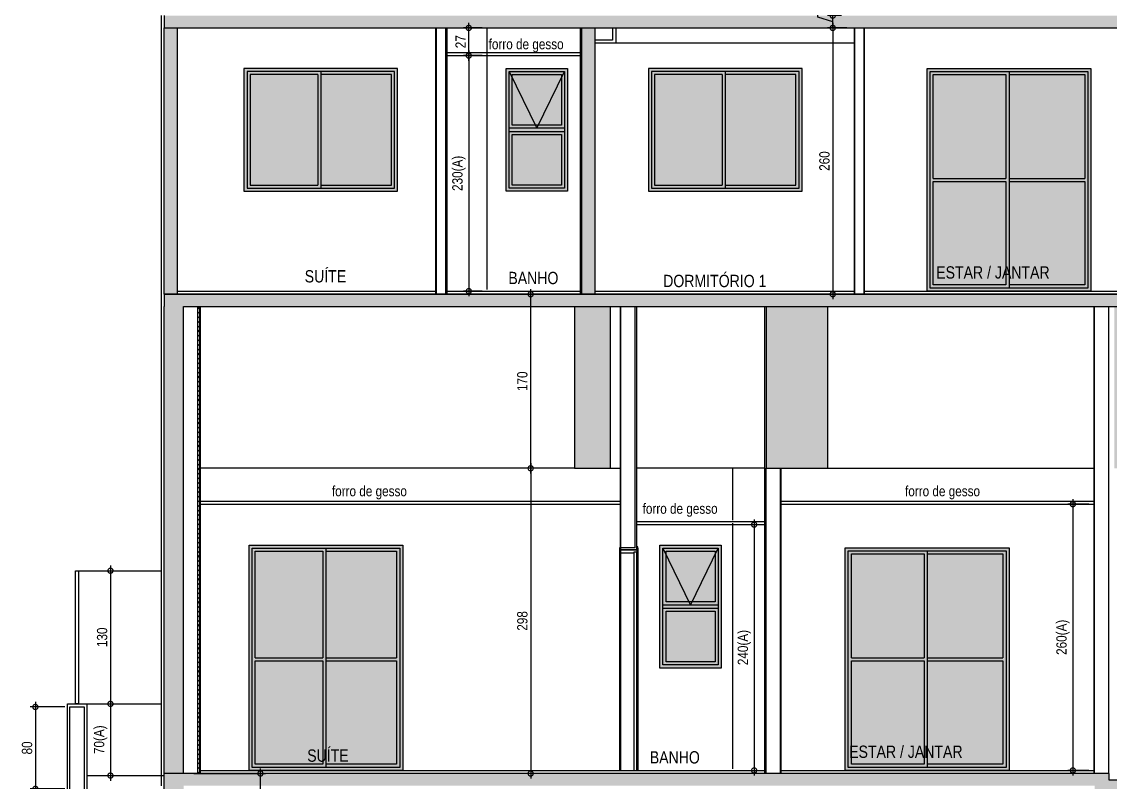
# Model space of a CAD drawing. Header units: metres. Extents: x -9138 to -7768, y 20 to 184.
# Drawn here: x -9054.95 to -9044.33, y 34.26 to 41.68 of the extents above; entities that cross this region are included whole.
import ezdxf
from ezdxf.enums import TextEntityAlignment as Align

# ---------------------------------------------------------------- set-up
doc = ezdxf.new("R2010")
doc.units = ezdxf.units.M
doc.linetypes.add('CTE ELEV$0$DASHEDX2', pattern=[1.5, 1, -0.5])
for name, color, linetype in [('ARQ-DIM EMBASAM', 2, 'Continuous'), ('CTE ELEV$0$ARQ-ALV ACAB', 4, 'Continuous'), ('CTE ELEV$0$ARQ-ALV OSSO', 5, 'Continuous'), ('CTE ELEV$0$ARQ-AUX1', 1, 'Continuous'), ('CTE ELEV$0$ARQ-CAX', 1, 'Continuous'), ('CTE ELEV$0$ARQ-DIM', 2, 'Continuous'), ('CTE ELEV$0$ARQ-ENCH', 1, 'Continuous'), ('CTE ELEV$0$ARQ-EST', 2, 'Continuous'), ('CTE ELEV$0$ARQ-PRJ', 7, 'CTE ELEV$0$DASHEDX2'), ('CTE ELEV$0$ARQ-TXT', 2, 'Continuous'), ('CTE ELEV$0$ES-CORTE', 2, 'Continuous')]:
    doc.layers.add(name, color=color, linetype=linetype)
doc.layers.add('CTE ELEV$0$COR-CAIX', color=7, linetype='Continuous', true_color=0x45494e)
doc.styles.add('CTE ELEV$0$Adesa', font='ARIALN.TTF')
doc.dimstyles.new('CTE ELEV$0$ADESA 1-0050', dxfattribs={"dimtxt": 0.1, "dimasz": 0.1, "dimexe": 0.05, "dimexo": 0.05, "dimgap": 0.03, "dimtad": 1, "dimdec": 1, "dimlfac": 100, "dimzin": 12, "dimtxsty": 'CTE ELEV$0$Adesa', "dimblk": 'CTE ELEV$0$_DotSmall', "dimcen": 1, "dimdle": 0.05, "dimclrd": 1, "dimclre": 1, "dimclrt": 256, "dimazin": 3, "dimtm": 1e-09, "dimtfac": 1, "dimtdec": 1, "dimtmove": 1, "dimatfit": 0, "dimldrblk": 'CTE ELEV$0$_DotSmall', "dimfxl": 0.8, "dimtvp": 2, "dimtolj": 1, "dimtzin": 0, "dimarcsym": 0})
pattern_1 = [(45, (-0.0495, 0), (-0.02245064, 0.02245064), [])]

# ---------------------------------------------------------------- blocks, each defined once
blk = doc.blocks.new('CTE ELEV$0$CT AA 4 ANDAR')
at = {"layer": 'CTE ELEV$0$ARQ-DIM'}
h = blk.add_hatch(color=8, dxfattribs=at)
h.dxf.hatch_style = 1
h.paths.add_polyline_path([(-22.52, 4.32), (-31.745, 4.32), (-31.745, 4.17), (-31.745, 0.54), (-31.555, 0.54), (-31.555, 4.2), (-26.101, 4.2), (-22.66, 4.2), (-22.66, 4.14), (-20.676, 4.14), (-20.676, 3.74), (-20.486, 3.74), (-20.486, 4.2), (-15.301, 4.2), (-0.225, 4.2), (-0.225, 4.32), (-20.676, 4.32), (-20.676, 4.26), (-22.52, 4.26)])
at = {"layer": 'CTE ELEV$0$ARQ-ALV ACAB'}
for points in [[(-32.45, 4.05), (-32.45, 3.565), (-32.69, 3.565), (-32.69, 5), (-32.5, 5), (-32.5, 4.17)], [(-32.5, 4.3), (-31.745, 4.3)]]:
    blk.add_lwpolyline(points, dxfattribs=at)
at = {"layer": 'CTE ELEV$0$ARQ-AUX1', "elevation": 0}
blk.add_lwpolyline([(-32.61, 6.3), (-32.58, 6.3), (-32.58, 5), (-32.61, 5)], close=True, dxfattribs=at)
for points in [[(-32.58, 6.3), (-31.77, 6.3)], [(-32.5, 5), (-31.77, 5)]]:
    blk.add_lwpolyline(points, dxfattribs=at)
at = {"layer": 'CTE ELEV$0$ES-CORTE'}
for p in [(-31.745, 4.17), (-22.52, 4.32, 0)]:
    blk.add_line(p, (-31.745, 4.32), dxfattribs=at)
blk.add_lwpolyline([(-32.475, 4.05), (-32.475, 3.59), (-32.665, 3.59), (-32.665, 4.97), (-32.525, 4.97), (-32.525, 4.17)], dxfattribs=at)
blk = doc.blocks.new('CTE ELEV$0$V J 80x60')
at = {"layer": 'CTE ELEV$0$COR-CAIX'}
h = blk.add_hatch(color=256, dxfattribs=at)
h.dxf.hatch_style = 1
h.paths.add_polyline_path([(0, 1.2), (0.6, 1.2), (0.6, 0), (0, 0)])
h = blk.add_hatch(color=254, dxfattribs=at)
h.dxf.hatch_style = 1
h.paths.add_polyline_path([(0.54, 0.555), (0.06, 0.555), (0.06, 0.06), (0.54, 0.06)])
h.paths.add_polyline_path([(0.06, 1.108), (0.06, 0.645), (0.285, 0.645)], flags=17)
h.paths.add_polyline_path([(0.54, 1.108), (0.54, 1.14), (0.06, 1.14), (0.06, 1.108), (0.285, 0.645), (0.315, 0.645)])
h.paths.add_polyline_path([(0.54, 1.108), (0.315, 0.645), (0.54, 0.645)], flags=17)
at = {"layer": 'CTE ELEV$0$ARQ-CAX', "flags": 128}
for points in [[(0, 1.2), (0.6, 1.2), (0.6, 0), (0, 0)], [(0.03, 1.17), (0.57, 1.17), (0.57, 0.615), (0.03, 0.615)], [(0.03, 1.17), (0.57, 1.17), (0.57, 0.03), (0.03, 0.03)], [(0.06, 1.14), (0.54, 1.14), (0.54, 0.645), (0.06, 0.645)], [(0.03, 0.585), (0.57, 0.585), (0.57, 0.03), (0.03, 0.03)], [(0.06, 0.555), (0.54, 0.555), (0.54, 0.06), (0.06, 0.06)]]:
    blk.add_lwpolyline(points, close=True, dxfattribs=at)
at = {"layer": 'CTE ELEV$0$ARQ-PRJ'}
blk.add_lwpolyline([(0.03, 1.17), (0.3, 0.615), (0.57, 1.17)], dxfattribs=at)
blk = doc.blocks.new('CTE ELEV$0$V P 160x220')
at = {"layer": 'CTE ELEV$0$COR-CAIX'}
h = blk.add_hatch(color=256, dxfattribs=at)
h.dxf.hatch_style = 1
h.paths.add_polyline_path([(0, 2.175), (1.6, 2.175), (1.6, 0), (0, 0)])
h = blk.add_hatch(color=254, dxfattribs=at)
h.dxf.hatch_style = 1
h.paths.add_polyline_path([(0.77, 2.115), (0.06, 2.115), (0.06, 1.1), (0.77, 1.1)])
h.paths.add_polyline_path([(1.54, 2.115), (0.8, 2.115), (0.8, 1.1), (1.54, 1.1)])
h.paths.add_polyline_path([(1.54, 1.07), (0.8, 1.07), (0.8, 0.06), (1.54, 0.06)])
h.paths.add_polyline_path([(0.77, 1.07), (0.06, 1.07), (0.06, 0.06), (0.77, 0.06)])
at = {"layer": 'CTE ELEV$0$ARQ-CAX'}
for p, q in [((0.06, 1.1), (0.77, 1.1)), ((0.06, 1.07), (0.77, 1.07)), ((0.8, 1.1), (1.54, 1.1)), ((0.8, 1.07), (1.54, 1.07))]:
    blk.add_line(p, q, dxfattribs=at)
for points in [[(0, 2.175), (1.6, 2.175), (1.6, 0), (0, 0)], [(0.03, 2.145), (1.57, 2.145), (1.57, 0.03), (0.03, 0.03)]]:
    blk.add_lwpolyline(points, close=True, dxfattribs=at)
for points in [[(0.8, 2.145), (0.8, 0.03)], [(0.06, 1.1), (0.06, 2.115), (0.77, 2.115)], [(0.77, 2.115), (0.77, 1.1)], [(0.8, 2.115), (1.54, 2.115), (1.54, 1.1)], [(0.77, 0.06), (0.06, 0.06), (0.06, 1.07)], [(0.77, 1.07), (0.77, 0.06)], [(1.54, 1.07), (1.54, 0.06), (0.8, 0.06)]]:
    blk.add_lwpolyline(points, dxfattribs=at)
blk = doc.blocks.new('*U435')
for p, q in [((-0.015, -0.005), (-0.015, -2.175)), ((0.155, -0.004), (0.155, -2.175)), ((0.165, -0.005), (0.165, -2.175))]:
    blk.add_line(p, q)
for points in [[(-0.015, 0.01), (-0.005, 0.01), (-0.005, -0.04), (-0.015, -0.04)], [(-0.005, -0.045), (0.025, -0.045), (0.025, -2.175), (-0.005, -2.175)], [(0.155, 0), (0.165, 0), (0.165, -0.05), (0.155, -0.05)]]:
    blk.add_lwpolyline(points, close=True)
blk.add_lwpolyline([(-0.005, -0.02), (-0.005, -0.045), (0.025, -0.045), (0.025, -0.055), (0.155, -0.055), (0.155, -0.02), (-0.005, -0.02)])
blk = doc.blocks.new('CTE ELEV$0$V P 150x220')
at = {"layer": 'CTE ELEV$0$COR-CAIX', "transparency": 33554687}
h = blk.add_hatch(color=256, dxfattribs=at)
h.dxf.hatch_style = 1
h.paths.add_polyline_path([(0, 2.2), (1.5, 2.2), (1.5, 0), (0, 0)])
h = blk.add_hatch(color=254, dxfattribs=at)
h.dxf.hatch_style = 1
h.paths.add_polyline_path([(0.72, 2.14), (0.06, 2.14), (0.06, 1.1), (0.72, 1.1)])
h.paths.add_polyline_path([(1.44, 2.14), (0.75, 2.14), (0.75, 1.1), (1.44, 1.1)])
h.paths.add_polyline_path([(1.44, 1.07), (0.75, 1.07), (0.75, 0.06), (1.44, 0.06)])
h.paths.add_polyline_path([(0.72, 1.07), (0.06, 1.07), (0.06, 0.06), (0.72, 0.06)])
for p, q in [((0.06, 1.1), (0.72, 1.1)), ((0.06, 1.07), (0.72, 1.07)), ((0.75, 1.1), (1.44, 1.1)), ((0.75, 1.07), (1.44, 1.07))]:
    blk.add_line(p, q)
for points in [[(0, 2.2), (1.5, 2.2), (1.5, 0), (0, 0)], [(0.03, 2.17), (1.47, 2.17), (1.47, 0.03), (0.03, 0.03)]]:
    blk.add_lwpolyline(points, close=True)
for points in [[(0.06, 1.1), (0.06, 2.14), (0.72, 2.14)], [(0.72, 2.14), (0.72, 1.1)], [(0.75, 2.17), (0.75, 0.03)], [(0.75, 2.14), (1.44, 2.14), (1.44, 1.1)], [(0.72, 0.06), (0.06, 0.06), (0.06, 1.07)], [(0.72, 1.07), (0.72, 0.06)], [(1.44, 1.07), (1.44, 0.06), (0.75, 0.06)]]:
    blk.add_lwpolyline(points)
blk = doc.blocks.new('CTE ELEV$0$CT AA PUC')
h = blk.add_hatch(color=8)
h.dxf.hatch_style = 1
h.paths.add_polyline_path([(-31.535, 4.56), (-0.205, 4.56), (-0.205, 4.68), (-31.725, 4.68), (-31.725, 4.56), (-31.725, 0), (-31.535, 0)])
h.paths.add_polyline_path([(-27.366, 4.56), (-27.716, 4.56), (-27.716, 2.98), (-27.366, 2.98)], flags=17)
h.paths.add_polyline_path([(-25.245, 4.56), (-25.845, 4.56), (-25.845, 2.98), (-25.245, 2.98)], flags=17)
h.paths.add_polyline_path([(-22.096, 4.56), (-22.446, 4.56), (-22.446, 2.98), (-22.096, 2.98)], flags=17)
h.paths.add_polyline_path([(-18.576, 4.56), (-18.926, 4.56), (-18.926, 2.98), (-18.576, 2.98)], flags=17)
h.paths.add_polyline_path([(-15.962, 4.56), (-16.312, 4.56), (-16.312, 2.98), (-15.962, 2.98)], flags=17)
h.paths.add_polyline_path([(-14.913, 4.56), (-15.263, 4.56), (-15.263, 2.98), (-14.913, 2.98)], flags=17)
h.paths.add_polyline_path([(-12.856, 4.56), (-13.206, 4.56), (-13.206, 2.98), (-12.856, 2.98)], flags=17)
h.paths.add_polyline_path([(-10.196, 4.56), (-10.546, 4.56), (-10.546, 2.98), (-10.196, 2.98)], flags=17)
h.paths.add_polyline_path([(-8.436, 4.56), (-8.786, 4.56), (-8.786, 2.98), (-8.436, 2.98)], flags=17)
h.paths.add_polyline_path([(-4.636, 4.56), (-4.986, 4.56), (-4.986, 2.98), (-4.636, 2.98)], flags=17)
h.paths.add_polyline_path([(-2.716, 4.56), (-3.066, 4.56), (-3.066, 2.98), (-2.716, 2.98)], flags=17)
h.paths.add_polyline_path([(-0.205, 4.56), (-0.355, 4.56), (-0.355, 0), (-0.205, 0)], flags=17)
h = blk.add_hatch(color=8)
h.dxf.hatch_style = 1
h.paths.add_polyline_path([(-31.535, 4.56), (-0.205, 4.56), (-0.205, 4.68), (-31.725, 4.68), (-31.725, 4.56), (-31.725, 0), (-31.535, 0)])
h.paths.add_polyline_path([(-27.366, 4.56), (-27.716, 4.56), (-27.716, 2.98), (-27.366, 2.98)], flags=17)
h.paths.add_polyline_path([(-25.245, 4.56), (-25.845, 4.56), (-25.845, 2.98), (-25.245, 2.98)], flags=17)
h.paths.add_polyline_path([(-22.096, 4.56), (-22.446, 4.56), (-22.446, 2.98), (-22.096, 2.98)], flags=17)
h.paths.add_polyline_path([(-18.576, 4.56), (-18.926, 4.56), (-18.926, 2.98), (-18.576, 2.98)], flags=17)
h.paths.add_polyline_path([(-15.962, 4.56), (-16.312, 4.56), (-16.312, 2.98), (-15.962, 2.98)], flags=17)
h.paths.add_polyline_path([(-14.913, 4.56), (-15.263, 4.56), (-15.263, 2.98), (-14.913, 2.98)], flags=17)
h.paths.add_polyline_path([(-12.856, 4.56), (-13.206, 4.56), (-13.206, 2.98), (-12.856, 2.98)], flags=17)
h.paths.add_polyline_path([(-10.196, 4.56), (-10.546, 4.56), (-10.546, 2.98), (-10.196, 2.98)], flags=17)
h.paths.add_polyline_path([(-8.436, 4.56), (-8.786, 4.56), (-8.786, 2.98), (-8.436, 2.98)], flags=17)
h.paths.add_polyline_path([(-4.636, 4.56), (-4.986, 4.56), (-4.986, 2.98), (-4.636, 2.98)], flags=17)
h.paths.add_polyline_path([(-2.716, 4.56), (-3.066, 4.56), (-3.066, 2.98), (-2.716, 2.98)], flags=17)
h.paths.add_polyline_path([(-0.205, 4.56), (-0.355, 4.56), (-0.355, 0), (-0.205, 0)], flags=17)
at = {"layer": 'CTE ELEV$0$ARQ-ENCH'}
h = blk.add_hatch(dxfattribs=at)
h.set_pattern_fill('ANSI31', color=256, scale=0.01)
h.set_pattern_definition(pattern_1)
h.paths.add_polyline_path([(-31.395, 4.56), (-31.375, 4.56), (-31.375, 0), (-31.395, 0)])
h = blk.add_hatch(dxfattribs=at)
h.set_pattern_fill('ANSI31', color=256, scale=0.01)
h.set_pattern_definition(pattern_1)
h.paths.add_polyline_path([(-31.395, 4.56), (-31.375, 4.56), (-31.375, 0), (-31.395, 0)])
at = {"layer": 'CTE ELEV$0$ARQ-ALV ACAB'}
for p, q in [((-31.75, -0.12, 0), (-31.75, 4.68, 0)), ((-31.75, -0.12, 0), (-31.75, 4.68, 0)), ((-31.37, 0, 0), (-31.37, 4.56, 0)), ((-31.37, 0, 0), (-31.37, 4.56, 0)), ((-27.269, 2.185, 0), (-27.269, 4.56, 0)), ((-27.269, 2.185, 0), (-27.269, 4.56, 0)), ((-27.109, 2.185, 0), (-27.109, 4.56, 0)), ((-27.109, 2.185, 0), (-27.109, 4.56, 0)), ((-25.86, 0, 0), (-25.86, 4.56, 0)), ((-25.86, 0, 0), (-25.86, 4.56, 0)), ((-22.644, 0, 0), (-22.644, 4.56, 0)), ((-22.644, 0, 0), (-22.644, 4.56, 0)), ((-25.7, 0, 0), (-25.7, 2.98, 0)), ((-25.7, 0, 0), (-25.7, 2.98, 0)), ((-27.109, 2.185, 0), (-27.269, 2.185, 0)), ((-27.109, 2.185, 0), (-27.269, 2.185, 0)), ((-31.37, 0.03, 0), (-27.269, 0.03, 0)), ((-31.37, 0.03, 0), (-27.269, 0.03, 0)), ((-27.269, 0.03, 0), (-25.86, 0.03, 0)), ((-27.269, 0.03, 0), (-25.86, 0.03, 0)), ((-25.7, 0.03, 0), (-22.644, 0.03, 0)), ((-25.7, 0.03, 0), (-22.644, 0.03, 0))]:
    blk.add_line(p, q, dxfattribs=at)
at = {"layer": 'CTE ELEV$0$ARQ-ALV OSSO'}
for p, q in [((-31.395, 0, 0), (-31.395, 4.56, 0)), ((-31.395, 0, 0), (-31.395, 4.56, 0)), ((-27.264, 2.205, 0), (-27.264, 4.56, 0)), ((-27.264, 2.205, 0), (-27.264, 4.56, 0)), ((-27.124, 2.205, 0), (-27.124, 4.56, 0)), ((-27.124, 2.205, 0), (-27.124, 4.56, 0)), ((-22.639, 0, 0), (-22.639, 4.56, 0)), ((-22.639, 0, 0), (-22.639, 4.56, 0)), ((-22.499, 0, 0), (-22.499, 4.56, 0)), ((-22.499, 0, 0), (-22.499, 4.56, 0)), ((-25.845, 0, 0), (-25.845, 2.98, 0)), ((-25.845, 0, 0), (-25.845, 2.98, 0)), ((-25.705, 0, 0), (-25.705, 2.98, 0)), ((-25.705, 0, 0), (-25.705, 2.98, 0)), ((-27.124, 2.205, 0), (-27.264, 2.205, 0)), ((-27.124, 2.205, 0), (-27.264, 2.205, 0))]:
    blk.add_line(p, q, dxfattribs=at)
at = {"layer": 'CTE ELEV$0$ARQ-AUX1'}
for p, q in [((-26.17, 2.475, 0), (-26.17, 2.98, 0)), ((-26.17, 2.475, 0), (-26.17, 2.98, 0)), ((-31.37, 2.66, 0), (-27.269, 2.66, 0)), ((-25.7, 2.66, 0), (-22.644, 2.66, 0)), ((-31.37, 2.63, 0), (-27.269, 2.63, 0)), ((-25.7, 2.63, 0), (-22.644, 2.63, 0)), ((-27.109, 2.46, 0), (-25.86, 2.46, 0)), ((-26.17, 0.045, 0), (-26.17, 2.445, 0)), ((-26.17, 0.045, 0), (-26.17, 2.445, 0)), ((-27.109, 2.43, 0), (-25.86, 2.43, 0))]:
    blk.add_line(p, q, dxfattribs=at)
at = {"layer": 'CTE ELEV$0$ARQ-AUX1', "elevation": 0}
for points in [[(-27.716, 2.98), (-31.37, 2.98)], [(-27.716, 2.98), (-31.37, 2.98)], [(-27.366, 2.98), (-27.269, 2.98)], [(-27.366, 2.98), (-27.269, 2.98)], [(-25.86, 2.98), (-27.109, 2.98)], [(-25.86, 2.98), (-27.109, 2.98)], [(-25.245, 2.98), (-22.644, 2.98)], [(-25.245, 2.98), (-22.644, 2.98)]]:
    blk.add_lwpolyline(points, dxfattribs=at)
at = {"layer": 'CTE ELEV$0$ARQ-ENCH'}
blk.add_line((-31.375, 0, 0), (-31.375, 4.56, 0), dxfattribs=at)
blk.add_line((-31.375, 0, 0), (-31.375, 4.56, 0), dxfattribs=at)
at = {"layer": 'CTE ELEV$0$ARQ-ENCH', "elevation": 0}
blk.add_lwpolyline([(-31.395, 4.56), (-31.375, 4.56), (-31.375, 0), (-31.395, 0)], close=True, dxfattribs=at)
blk.add_lwpolyline([(-31.395, 4.56), (-31.375, 4.56), (-31.375, 0), (-31.395, 0)], close=True, dxfattribs=at)
at = {"layer": 'CTE ELEV$0$ES-CORTE'}
for p, q in [((-31.725, 4.68, 0), (-0.025, 4.68, 0)), ((-31.725, 4.68, 0), (-31.725, 4.56, 0)), ((-31.725, 4.68, 0), (-0.025, 4.68, 0)), ((-31.725, 4.68, 0), (-31.725, 4.56, 0)), ((-31.725, 0, 0), (-31.725, 4.56, 0)), ((-31.725, 0, 0), (-31.725, 4.56, 0)), ((-31.535, 4.56, 0), (-0.355, 4.56, 0)), ((-31.535, 0, 0), (-31.535, 4.56, 0)), ((-31.535, 4.56, 0), (-0.355, 4.56, 0)), ((-31.535, 0, 0), (-31.535, 4.56, 0)), ((-22.499, 0, 0), (-31.725, 0, 0)), ((-22.499, 0, 0), (-31.725, 0, 0)), ((-22.499, 0, 0), (-31.725, 0, 0)), ((-22.499, 0, 0), (-31.725, 0, 0))]:
    blk.add_line(p, q, dxfattribs=at)
at = {"layer": 'CTE ELEV$0$ES-CORTE', "elevation": 0}
for points in [[(-27.716, 4.56), (-27.716, 2.98), (-27.366, 2.98), (-27.366, 4.56)], [(-27.716, 4.56), (-27.716, 2.98), (-27.366, 2.98), (-27.366, 4.56)], [(-25.845, 4.56), (-25.845, 2.98), (-25.245, 2.98), (-25.245, 4.56)], [(-25.845, 4.56), (-25.845, 2.98), (-25.245, 2.98), (-25.245, 4.56)], [(-22.499, 0), (-22.499, -0.06), (-20.655, -0.06), (-20.655, 0)], [(-22.499, 0), (-22.499, -0.06), (-20.655, -0.06), (-20.655, 0)]]:
    blk.add_lwpolyline(points, dxfattribs=at)
at = {"layer": 'CTE ELEV$0$ARQ-CAX'}
for name, p in [('CTE ELEV$0$V P 150x220', (-30.894, 0.03, 0)), ('CTE ELEV$0$V P 150x220', (-30.894, 0.03, 0)), ('CTE ELEV$0$V J 80x60', (-26.884, 1.03, 0)), ('CTE ELEV$0$V J 80x60', (-26.884, 1.03, 0)), ('CTE ELEV$0$V P 160x220', (-25.074, 0.03, 0)), ('CTE ELEV$0$V P 160x220', (-25.074, 0.03, 0))]:
    blk.add_blockref(name, p, dxfattribs=at)
at = {"layer": 'CTE ELEV$0$ARQ-CAX', "xscale": -1}
blk.add_blockref('*U435', (-27.114, 2.205, 0), dxfattribs=at)
at = {"layer": 'CTE ELEV$0$ARQ-TXT', "style": 'CTE ELEV$0$Adesa'}
for s, height, p in [('forro de gesso', 0.1, (-29.72, 2.745, 0)), ('forro de gesso', 0.1, (-24.124, 2.745, 0)), ('forro de gesso', 0.1, (-26.686, 2.574, 0)), ('forro de gesso', 0.1, (-26.686, 2.574, 0)), ('SUÍTE', 0.12, (-30.125, 0.19)), ('SUÍTE', 0.12, (-30.125, 0.19)), ('BANHO', 0.12, (-26.738, 0.158)), ('BANHO', 0.12, (-26.738, 0.158)), ('ESTAR / JANTAR', 0.12, (-24.482, 0.215))]:
    blk.add_text(s, height=height, dxfattribs=at).set_placement(p, align=Align.MIDDLE)
blk = doc.blocks.new('CTE ELEV$0$V J 150x120')
at = {"layer": 'CTE ELEV$0$COR-CAIX'}
h = blk.add_hatch(color=256, dxfattribs=at)
h.dxf.hatch_style = 1
h.paths.add_polyline_path([(1.5, 1.2), (0, 1.2), (0, 0), (1.5, 0)])
h = blk.add_hatch(color=254, dxfattribs=at)
h.dxf.hatch_style = 1
h.paths.add_polyline_path([(0.72, 1.14), (0.06, 1.14), (0.06, 0.06), (0.72, 0.06)])
h.paths.add_polyline_path([(0.75, 0.06), (1.44, 0.06), (1.44, 1.14), (0.75, 1.14)])
for points in [[(1.5, 1.2), (0, 1.2), (0, 0), (1.5, 0)], [(1.47, 1.17), (0.03, 1.17), (0.03, 0.03), (1.47, 0.03)]]:
    blk.add_lwpolyline(points, close=True)
for points in [[(0.75, 1.17), (0.75, 0.03)], [(0.72, 1.14), (0.06, 1.14), (0.06, 0.06), (0.72, 0.06)], [(0.72, 1.14), (0.72, 0.06)], [(0.75, 0.06), (1.44, 0.06), (1.44, 1.14), (0.75, 1.14)]]:
    blk.add_lwpolyline(points)
blk = doc.blocks.new('CTE ELEV$0$_DotSmall')
at = {"color": 0, "linetype": 'ByBlock', "const_width": 0.5}
blk.add_lwpolyline([(-0.0625, 0, 1), (0.0625, 0, 1)], format="xyb", close=True, dxfattribs=at)
blk = doc.blocks.new('*D699')
at = {"layer": 'CTE ELEV$0$ES-CORTE', "color": 1, "lineweight": -2, "transparency": 16777216}
for p, q in [((-28.725, 2.38), (-28.725, -0.02)), ((-28.595, 2.33), (-28.775, 2.33)), ((-28.595, 0.03), (-28.775, 0.03))]:
    blk.add_line(p, q, dxfattribs=at)
at = {"layer": 'Defpoints', "color": 0, "transparency": 16777216}
for p in [(-28.545, 2.33, 0), (-28.725, 0.03), (-28.545, 0.03, 0)]:
    blk.add_point(p, dxfattribs=at)
at = {"layer": 'CTE ELEV$0$ES-CORTE', "color": 1, "lineweight": -2, "transparency": 16777216, "xscale": 0.1, "yscale": 0.1, "zscale": 0.1}
for p, rotation in [((-28.725, 2.33), 90), ((-28.725, 0.03), 270)]:
    blk.add_blockref('CTE ELEV$0$_DotSmall', p, dxfattribs=dict(at, rotation=rotation))
at = {"layer": 'CTE ELEV$0$ES-CORTE', "transparency": 16777216, "insert": (-28.821, 1.18), "char_height": 0.1, "attachment_point": 5, "rotation": 90, "style": 'CTE ELEV$0$Adesa'}
blk.add_mtext('\\A1;230(A)', dxfattribs=at)
blk = doc.blocks.new('*D700')
at = {"layer": 'CTE ELEV$0$ES-CORTE', "color": 1, "lineweight": -2, "transparency": 16777216}
for p, q in [((-25.035, 2.6), (-25.221, 2.6)), ((-25.171, 2.65), (-25.171, -0.05)), ((-25.035, 0), (-25.221, 0))]:
    blk.add_line(p, q, dxfattribs=at)
at = {"layer": 'Defpoints', "color": 0, "transparency": 16777216}
for p in [(-24.985, 2.6, 0), (-24.985, 0, 0), (-25.171, 0)]:
    blk.add_point(p, dxfattribs=at)
at = {"layer": 'CTE ELEV$0$ES-CORTE', "color": 1, "lineweight": -2, "transparency": 16777216, "xscale": 0.1, "yscale": 0.1, "zscale": 0.1}
for p, rotation in [((-25.171, 2.6), 90), ((-25.171, 0), 270)]:
    blk.add_blockref('CTE ELEV$0$_DotSmall', p, dxfattribs=dict(at, rotation=rotation))
at = {"layer": 'CTE ELEV$0$ES-CORTE', "transparency": 16777216, "insert": (-25.252, 1.3), "char_height": 0.1, "attachment_point": 5, "rotation": 90, "style": 'CTE ELEV$0$Adesa'}
blk.add_mtext('\\A1;260', dxfattribs=at)
blk = doc.blocks.new('*D701')
at = {"layer": 'CTE ELEV$0$ES-CORTE', "color": 1, "lineweight": -2, "transparency": 16777216}
for p, q in [((-25.316, 2.704), (-25.316, 2.873)), ((-25.171, 2.72), (-25.171, 2.82)), ((-25.171, 2.66), (-25.316, 2.704)), ((-25.085, 2.72), (-25.221, 2.72)), ((-25.171, 2.6), (-25.171, 2.72)), ((-25.171, 2.6), (-25.171, 2.72)), ((-25.085, 2.6), (-25.221, 2.6)), ((-25.171, 2.6), (-25.171, 2.5))]:
    blk.add_line(p, q, dxfattribs=at)
at = {"layer": 'Defpoints', "color": 0, "transparency": 16777216}
for p in [(-25.171, 2.72), (-25.035, 2.72, 0), (-25.035, 2.6)]:
    blk.add_point(p, dxfattribs=at)
at = {"layer": 'CTE ELEV$0$ES-CORTE', "color": 1, "lineweight": -2, "transparency": 16777216, "xscale": 0.1, "yscale": 0.1, "zscale": 0.1}
for p, rotation in [((-25.171, 2.72), 270), ((-25.171, 2.6), 90)]:
    blk.add_blockref('CTE ELEV$0$_DotSmall', p, dxfattribs=dict(at, rotation=rotation))
at = {"layer": 'CTE ELEV$0$ES-CORTE', "transparency": 16777216, "insert": (-25.397, 2.788), "char_height": 0.1, "attachment_point": 5, "rotation": 90, "style": 'CTE ELEV$0$Adesa'}
blk.add_mtext('\\A1;12', dxfattribs=at)
blk = doc.blocks.new('*D452')
at = {"layer": 'CTE ELEV$0$ARQ-DIM', "color": 1, "lineweight": -2, "transparency": 16777216}
for p, q in [((-28.595, 2.6), (-28.775, 2.6)), ((-28.725, 2.28), (-28.725, 2.65)), ((-28.595, 2.33), (-28.775, 2.33))]:
    blk.add_line(p, q, dxfattribs=at)
at = {"layer": 'Defpoints', "color": 0, "transparency": 16777216}
for p in [(-28.725, 2.6), (-28.545, 2.6, 0), (-28.545, 2.33, 0)]:
    blk.add_point(p, dxfattribs=at)
at = {"layer": 'CTE ELEV$0$ARQ-DIM', "color": 1, "lineweight": -2, "transparency": 16777216, "xscale": 0.1, "yscale": 0.1, "zscale": 0.1}
for p, rotation in [((-28.725, 2.6), 90), ((-28.725, 2.33), 270)]:
    blk.add_blockref('CTE ELEV$0$_DotSmall', p, dxfattribs=dict(at, rotation=rotation))
at = {"layer": 'CTE ELEV$0$ARQ-DIM', "transparency": 16777216, "insert": (-28.805, 2.465), "char_height": 0.1, "attachment_point": 5, "rotation": 90, "style": 'CTE ELEV$0$Adesa'}
blk.add_mtext('\\A1;27', dxfattribs=at)
blk = doc.blocks.new('*D228')
at = {"layer": 'CTE ELEV$0$ARQ-DIM', "color": 1, "lineweight": -2, "transparency": 16777216}
for p, q in [((-9053.274, 34.34), (-9052.574, 34.34)), ((-9052.624, 30.51), (-9052.624, 34.39)), ((-9053.324, 30.56), (-9052.574, 30.56))]:
    blk.add_line(p, q, dxfattribs=at)
at = {"layer": 'Defpoints', "color": 0, "transparency": 16777216}
for p in [(-9053.324, 34.34, 0), (-9052.624, 34.34), (-9053.374, 30.56)]:
    blk.add_point(p, dxfattribs=at)
at = {"layer": 'CTE ELEV$0$ARQ-DIM', "color": 1, "lineweight": -2, "transparency": 16777216, "xscale": 0.1, "yscale": 0.1, "zscale": 0.1}
for p, rotation in [((-9052.624, 34.34), 90), ((-9052.624, 30.56), 270)]:
    blk.add_blockref('CTE ELEV$0$_DotSmall', p, dxfattribs=dict(at, rotation=rotation))
at = {"layer": 'CTE ELEV$0$ARQ-DIM', "transparency": 16777216, "insert": (-9052.705, 32.45), "char_height": 0.1, "attachment_point": 5, "rotation": 90, "style": 'CTE ELEV$0$Adesa'}
blk.add_mtext('\\A1;378', dxfattribs=at)
blk = doc.blocks.new('*D245')
at = {"layer": 'CTE ELEV$0$ES-CORTE', "color": 1, "lineweight": -2, "transparency": 16777216}
for p, q in [((-9049.606, 37.32), (-9050.035, 37.32)), ((-9049.985, 37.37), (-9049.985, 34.29)), ((-9049.606, 34.34), (-9050.035, 34.34))]:
    blk.add_line(p, q, dxfattribs=at)
at = {"layer": 'Defpoints', "color": 0, "transparency": 16777216}
for p in [(-9049.556, 37.32, 0), (-9049.985, 34.34), (-9049.556, 34.34, 0)]:
    blk.add_point(p, dxfattribs=at)
at = {"layer": 'CTE ELEV$0$ES-CORTE', "color": 1, "lineweight": -2, "transparency": 16777216, "xscale": 0.1, "yscale": 0.1, "zscale": 0.1}
for p, rotation in [((-9049.985, 37.32), 90), ((-9049.985, 34.34), 270)]:
    blk.add_blockref('CTE ELEV$0$_DotSmall', p, dxfattribs=dict(at, rotation=rotation))
at = {"layer": 'CTE ELEV$0$ES-CORTE', "transparency": 16777216, "insert": (-9050.066, 35.83), "char_height": 0.1, "attachment_point": 5, "rotation": 90, "style": 'CTE ELEV$0$Adesa'}
blk.add_mtext('\\A1;298', dxfattribs=at)
blk = doc.blocks.new('*D246')
at = {"layer": 'CTE ELEV$0$ES-CORTE', "color": 1, "lineweight": -2, "transparency": 16777216}
for p, q in [((-9049.606, 39.02), (-9050.035, 39.02)), ((-9049.985, 37.27), (-9049.985, 39.07)), ((-9049.606, 37.32), (-9050.035, 37.32))]:
    blk.add_line(p, q, dxfattribs=at)
at = {"layer": 'Defpoints', "color": 0, "transparency": 16777216}
for p in [(-9049.985, 39.02), (-9049.556, 39.02, 0), (-9049.556, 37.32, 0)]:
    blk.add_point(p, dxfattribs=at)
at = {"layer": 'CTE ELEV$0$ES-CORTE', "color": 1, "lineweight": -2, "transparency": 16777216, "xscale": 0.1, "yscale": 0.1, "zscale": 0.1}
for p, rotation in [((-9049.985, 39.02), 90), ((-9049.985, 37.32), 270)]:
    blk.add_blockref('CTE ELEV$0$_DotSmall', p, dxfattribs=dict(at, rotation=rotation))
at = {"layer": 'CTE ELEV$0$ES-CORTE', "transparency": 16777216, "insert": (-9050.066, 38.17), "char_height": 0.1, "attachment_point": 5, "rotation": 90, "style": 'CTE ELEV$0$Adesa'}
blk.add_mtext('\\A1;170', dxfattribs=at)
blk = doc.blocks.new('*D256')
at = {"layer": 'CTE ELEV$0$ES-CORTE', "color": 1, "lineweight": -2, "transparency": 16777216}
for p, q in [((-9047.803, 36.82), (-9047.803, 34.32)), ((-9047.96, 36.77), (-9047.753, 36.77)), ((-9047.96, 34.37), (-9047.753, 34.37))]:
    blk.add_line(p, q, dxfattribs=at)
at = {"layer": 'Defpoints', "color": 0, "transparency": 16777216}
for p in [(-9048.01, 36.77, 0), (-9048.01, 34.37, 0), (-9047.803, 34.37)]:
    blk.add_point(p, dxfattribs=at)
at = {"layer": 'CTE ELEV$0$ES-CORTE', "color": 1, "lineweight": -2, "transparency": 16777216, "xscale": 0.1, "yscale": 0.1, "zscale": 0.1}
for p, rotation in [((-9047.803, 36.77), 90), ((-9047.803, 34.37), 270)]:
    blk.add_blockref('CTE ELEV$0$_DotSmall', p, dxfattribs=dict(at, rotation=rotation))
at = {"layer": 'CTE ELEV$0$ES-CORTE', "transparency": 16777216, "insert": (-9047.898, 35.57), "char_height": 0.1, "attachment_point": 5, "rotation": 90, "style": 'CTE ELEV$0$Adesa'}
blk.add_mtext('\\A1;240(A)', dxfattribs=at)
blk = doc.blocks.new('*D455')
at = {"layer": 'CTE ELEV$0$ES-CORTE', "color": 1, "lineweight": -2, "transparency": 16777216}
for p, q in [((-9044.691, 37.02), (-9044.691, 34.32)), ((-9044.534, 36.97), (-9044.741, 36.97)), ((-9044.534, 34.37), (-9044.741, 34.37))]:
    blk.add_line(p, q, dxfattribs=at)
at = {"layer": 'Defpoints', "color": 0, "transparency": 16777216}
for p in [(-9044.484, 36.97, 0), (-9044.691, 34.37), (-9044.484, 34.37, 0)]:
    blk.add_point(p, dxfattribs=at)
at = {"layer": 'CTE ELEV$0$ES-CORTE', "color": 1, "lineweight": -2, "transparency": 16777216, "xscale": 0.1, "yscale": 0.1, "zscale": 0.1}
for p, rotation in [((-9044.691, 36.97), 90), ((-9044.691, 34.37), 270)]:
    blk.add_blockref('CTE ELEV$0$_DotSmall', p, dxfattribs=dict(at, rotation=rotation))
at = {"layer": 'CTE ELEV$0$ES-CORTE', "transparency": 16777216, "insert": (-9044.787, 35.67), "char_height": 0.1, "attachment_point": 5, "rotation": 90, "style": 'CTE ELEV$0$Adesa'}
blk.add_mtext('\\A1;260(A)', dxfattribs=at)
blk = doc.blocks.new('*D503')
at = {"layer": 'CTE ELEV$0$ARQ-DIM', "color": 1, "lineweight": -2, "transparency": 16777216}
for p, q in [((-9054.534, 34.99), (-9054.871, 34.99)), ((-9054.821, 35.04), (-9054.821, 34.14)), ((-9054.534, 34.19), (-9054.871, 34.19))]:
    blk.add_line(p, q, dxfattribs=at)
at = {"layer": 'Defpoints', "color": 0, "transparency": 16777216}
for p in [(-9054.484, 34.99), (-9054.821, 34.19), (-9054.484, 34.19)]:
    blk.add_point(p, dxfattribs=at)
at = {"layer": 'CTE ELEV$0$ARQ-DIM', "color": 1, "lineweight": -2, "transparency": 16777216, "xscale": 0.1, "yscale": 0.1, "zscale": 0.1}
for p, rotation in [((-9054.821, 34.99), 90), ((-9054.821, 34.19), 270)]:
    blk.add_blockref('CTE ELEV$0$_DotSmall', p, dxfattribs=dict(at, rotation=rotation))
at = {"layer": 'CTE ELEV$0$ARQ-DIM', "transparency": 16777216, "insert": (-9054.902, 34.59), "char_height": 0.1, "attachment_point": 5, "rotation": 90, "style": 'CTE ELEV$0$Adesa'}
blk.add_mtext('\\A1;80', dxfattribs=at)
blk = doc.blocks.new('*D504')
at = {"layer": 'CTE ELEV$0$ARQ-DIM', "color": 1, "lineweight": -2, "transparency": 16777216}
for p, q in [((-9054.269, 35.02), (-9054.038, 35.02)), ((-9054.088, 35.07), (-9054.088, 34.27)), ((-9054.269, 34.32), (-9054.038, 34.32))]:
    blk.add_line(p, q, dxfattribs=at)
at = {"layer": 'Defpoints', "color": 0, "transparency": 16777216}
for p in [(-9054.319, 35.02), (-9054.319, 34.32), (-9054.088, 34.32)]:
    blk.add_point(p, dxfattribs=at)
at = {"layer": 'CTE ELEV$0$ARQ-DIM', "color": 1, "lineweight": -2, "transparency": 16777216, "xscale": 0.1, "yscale": 0.1, "zscale": 0.1}
for p, rotation in [((-9054.088, 35.02), 90), ((-9054.088, 34.32), 270)]:
    blk.add_blockref('CTE ELEV$0$_DotSmall', p, dxfattribs=dict(at, rotation=rotation))
at = {"layer": 'CTE ELEV$0$ARQ-DIM', "transparency": 16777216, "insert": (-9054.184, 34.67), "char_height": 0.1, "attachment_point": 5, "rotation": 90, "style": 'CTE ELEV$0$Adesa'}
blk.add_mtext('\\A1;70(A)', dxfattribs=at)
blk = doc.blocks.new('*D505')
at = {"layer": 'CTE ELEV$0$ARQ-DIM', "color": 1, "lineweight": -2, "transparency": 16777216}
for p, q in [((-9054.088, 36.37), (-9054.088, 34.97)), ((-9054.104, 35.02), (-9054.038, 35.02))]:
    blk.add_line(p, q, dxfattribs=at)
at = {"layer": 'Defpoints', "color": 0, "transparency": 16777216}
for p in [(-9054.088, 36.32, 0), (-9054.154, 35.02), (-9054.088, 35.02)]:
    blk.add_point(p, dxfattribs=at)
at = {"layer": 'CTE ELEV$0$ARQ-DIM', "color": 1, "lineweight": -2, "transparency": 16777216, "xscale": 0.1, "yscale": 0.1, "zscale": 0.1}
for p, rotation in [((-9054.088, 36.32), 90), ((-9054.088, 35.02), 270)]:
    blk.add_blockref('CTE ELEV$0$_DotSmall', p, dxfattribs=dict(at, rotation=rotation))
at = {"layer": 'CTE ELEV$0$ARQ-DIM', "transparency": 16777216, "insert": (-9054.169, 35.67), "char_height": 0.1, "attachment_point": 5, "rotation": 90, "style": 'CTE ELEV$0$Adesa'}
blk.add_mtext('\\A1;130', dxfattribs=at)
blk = doc.blocks.new('CTE ELEV$0$CT AA TIPO')
at = {"layer": 'CTE ELEV$0$ARQ-EST'}
h = blk.add_hatch(color=8, dxfattribs=at)
h.dxf.hatch_style = 1
h.paths.add_polyline_path([(-0.18, 2.72), (-31.7, 2.72), (-31.7, 2.6), (-0.31, 2.6), (-0.31, 0), (-0.18, 0)])
h = blk.add_hatch(color=8, dxfattribs=at)
h.dxf.hatch_style = 1
h.paths.add_polyline_path([(-10.33, 2.6), (-10.4599, 2.6), (-10.4599, 0), (-10.33, 0)])
h.paths.add_polyline_path([(-8.58, 2.6), (-8.71, 2.6), (-8.71, 0), (-8.58, 0)])
h.paths.add_polyline_path([(-2.84, 2.6), (-2.97, 2.6), (-2.97, 0), (-2.84, 0)])
h.paths.add_polyline_path([(-31.57, 2.6), (-31.7, 2.6), (-31.7, 0), (-31.57, 0)])
h.paths.add_polyline_path([(-27.49, 2.6), (-27.6199, 2.6), (-27.6199, 0), (-27.49, 0)])
h.paths.add_polyline_path([(-22.2199, 2.6), (-22.35, 2.6), (-22.35, 0), (-22.2199, 0)])
h.paths.add_polyline_path([(-18.72, 2.6), (-18.85, 2.6), (-18.85, 0), (-18.72, 0)])
h.paths.add_polyline_path([(-20.47, 2.6), (-20.6, 2.6), (-20.6, 0), (-20.47, 0)])
h.paths.add_polyline_path([(-13, 2.6), (-13.13, 2.6), (-13.13, 0), (-13, 0)])
at = {"layer": 'CTE ELEV$0$ARQ-ALV ACAB'}
for p, q in [((-31.725, 0, 0), (-31.725, 2.72, 0)), ((-29.045, 0, 0), (-29.045, 2.6, 0)), ((-28.935, 0, 0), (-28.935, 2.6, 0)), ((-27.6349, 0, 0), (-27.6349, 2.6, 0)), ((-24.96, 0, 0), (-24.96, 2.6, 0)), ((-24.86, 0, 0), (-24.86, 2.6, 0)), ((-31.57, 0.03, 0), (-29.045, 0.03, 0)), ((-28.935, 0.03, 0), (-27.6349, 0.03, 0)), ((-27.4899, 0.03, 0), (-24.96, 0.03, 0)), ((-24.86, 0.03, 0), (-22.35, 0.03, 0))]:
    blk.add_line(p, q, dxfattribs=at)
at = {"layer": 'CTE ELEV$0$ARQ-ALV OSSO'}
for p, q in [((-29.04, 0, 0), (-29.04, 2.6, 0)), ((-28.95, 0, 0), (-28.95, 2.6, 0)), ((-24.955, 0, 0), (-24.955, 2.6, 0)), ((-24.865, 0, 0), (-24.865, 2.6, 0))]:
    blk.add_line(p, q, dxfattribs=at)
at = {"layer": 'CTE ELEV$0$ARQ-AUX1'}
for p, q in [((-28.545, 2.395, 0), (-28.545, 2.6, 0)), ((-28.545, 0.045, 0), (-28.545, 2.445, 0)), ((-24.96, 2.45, 0), (-27.49, 2.45, 0)), ((-28.935, 2.36, 0), (-27.6349, 2.36, 0)), ((-28.935, 2.33, 0), (-27.6349, 2.33, 0))]:
    blk.add_line(p, q, dxfattribs=at)
at = {"layer": 'CTE ELEV$0$ARQ-AUX1', "elevation": 0}
for points in [[(-27.29, 2.6), (-27.29, 2.45), (-27.49, 2.45)], [(-27.32, 2.6), (-27.32, 2.48), (-27.49, 2.48)]]:
    blk.add_lwpolyline(points, dxfattribs=at)
at = {"layer": 'CTE ELEV$0$ES-CORTE'}
for p, q in [((-31.7, 2.72), (-31.7, 2.6)), ((-31.7, 2.6, 0), (-0.31, 2.6, 0)), ((-31.7, 0), (-31.7, 2.6)), ((-31.57, 0, 0), (-31.57, 2.6, 0)), ((-27.6199, 0, 0), (-27.6199, 2.6, 0)), ((-27.49, 0, 0), (-27.49, 2.6, 0)), ((1.8532, 0, 0), (-31.7, 0, 0))]:
    blk.add_line(p, q, dxfattribs=at)
at = {"layer": 'CTE ELEV$0$ARQ-CAX'}
for name, p in [('CTE ELEV$0$V J 150x120', (-30.92, 1.005, 0)), ('CTE ELEV$0$V J 80x60', (-28.36, 1.005, 0)), ('CTE ELEV$0$V J 150x120', (-26.97, 1.005, 0)), ('CTE ELEV$0$V P 160x220', (-24.25, 0.03))]:
    blk.add_blockref(name, p, dxfattribs=at)
at = {"layer": 'CTE ELEV$0$ARQ-TXT', "style": 'CTE ELEV$0$Adesa'}
for s, height, p in [('forro de gesso', 0.1, (-28.1649, 2.4293, 0)), ('SUÍTE', 0.12, (-30.1245, 0.1896)), ('BANHO', 0.12, (-28.0941, 0.1585)), ('DORMITÓRIO 1', 0.12, (-26.3226, 0.1441)), ('ESTAR / JANTAR', 0.12, (-23.607, 0.2147))]:
    blk.add_text(s, height=height, dxfattribs=at).set_placement(p, align=Align.MIDDLE)
at = {"layer": 'CTE ELEV$0$ARQ-DIM'}
dim = blk.add_linear_dim(base=(-28.7251, 2.6), p1=(-28.545, 2.33, 0), p2=(-28.545, 2.6, 0), angle=90, dimstyle='CTE ELEV$0$ADESA 1-0050', dxfattribs=at)
dim.commit()
dim.dimension.update_dxf_attribs({"geometry": '*D452', "text_midpoint": (-28.8053, 2.465)})
at = {"layer": 'CTE ELEV$0$ES-CORTE', "color": 8}
for base, p1, p2, picture, middle in [((-25.1712, 2.72, 0), (-25.035, 2.6, 0), (-25.035, 2.72, 0), '*D701', (-25.3966, 2.7336, 0)), ((-25.1712, 0, 0), (-24.985, 2.6), (-24.985, 0), '*D700', (-25.2522, 1.3, 0))]:
    dim = blk.add_linear_dim(base=base, p1=p1, p2=p2, angle=90, dimstyle='CTE ELEV$0$ADESA 1-0050', dxfattribs=at)
    dim.commit()
    dim.dimension.update_dxf_attribs({"geometry": picture, "text_midpoint": middle})
dim = blk.add_linear_dim(base=(-28.7251, 0.03, 0), p1=(-28.545, 2.33, 0), p2=(-28.545, 0.03, 0), angle=90, text='<>(A)', dimstyle='CTE ELEV$0$ADESA 1-0050', dxfattribs=at)
dim.commit()
dim.dimension.update_dxf_attribs({"geometry": '*D699', "text_midpoint": (-28.8207, 1.18, 0)})
blk = doc.blocks.new('CTE ELEV')
blk.add_blockref('CTE ELEV$0$CT AA PUC', (-9021.8396, 34.34, 0))
at = {"layer": 'CTE ELEV$0$ARQ-AUX1'}
blk.add_blockref('CTE ELEV$0$CT AA TIPO', (-9021.8644, 39.02, 0), dxfattribs=at)
at = {"layer": 'CTE ELEV$0$ARQ-CAX'}
blk.add_blockref('CTE ELEV$0$CT AA 4 ANDAR', (-9021.819, 30.02), dxfattribs=at)
at = {"layer": 'CTE ELEV$0$ARQ-DIM'}
for base, p1, p2, picture, middle in [((-9054.0884, 35.02), (-9054.0884, 36.32, 0), (-9054.1537, 35.02), '*D505', (-9054.1694, 35.67)), ((-9054.8207, 34.19), (-9054.484, 34.99), (-9054.484, 34.19), '*D503', (-9054.9018, 34.59)), ((-9052.6241, 34.34), (-9053.3743, 30.56), (-9053.3245, 34.34, 0), '*D228', (-9052.7051, 32.45))]:
    dim = blk.add_linear_dim(base=base, p1=p1, p2=p2, angle=90, dimstyle='CTE ELEV$0$ADESA 1-0050', dxfattribs=at)
    dim.commit()
    dim.dimension.update_dxf_attribs({"geometry": picture, "text_midpoint": middle})
dim = blk.add_linear_dim(base=(-9054.0884, 34.32), p1=(-9054.319, 35.02), p2=(-9054.319, 34.32), angle=90, text='<>(A)', dimstyle='CTE ELEV$0$ADESA 1-0050', dxfattribs=at)
dim.commit()
dim.dimension.update_dxf_attribs({"geometry": '*D504', "text_midpoint": (-9054.1839, 34.67)})
at = {"layer": 'CTE ELEV$0$ES-CORTE'}
for base, p2, picture, middle in [((-9049.9853, 39.02), (-9049.5559, 39.02, 0), '*D246', (-9050.0663, 38.17)), ((-9049.9853, 34.34), (-9049.5559, 34.34, 0), '*D245', (-9050.0663, 35.83))]:
    dim = blk.add_linear_dim(base=base, p1=(-9049.5559, 37.32, 0), p2=p2, angle=90, dimstyle='CTE ELEV$0$ADESA 1-0050', dxfattribs=at)
    dim.commit()
    dim.dimension.update_dxf_attribs({"geometry": picture, "text_midpoint": middle})
at = {"layer": 'CTE ELEV$0$ES-CORTE', "color": 8}
for base, p1, p2, picture, middle in [((-9044.6911, 34.37, 0), (-9044.4836, 36.97, 0), (-9044.4836, 34.37, 0), '*D455', (-9044.7867, 35.67, 0)), ((-9047.8025, 34.37, 0), (-9048.0098, 36.77, 0), (-9048.0098, 34.37, 0), '*D256', (-9047.8981, 35.57, 0))]:
    dim = blk.add_linear_dim(base=base, p1=p1, p2=p2, angle=90, text='<>(A)', dimstyle='CTE ELEV$0$ADESA 1-0050', dxfattribs=at)
    dim.commit()
    dim.dimension.update_dxf_attribs({"geometry": picture, "text_midpoint": middle})

msp = doc.modelspace()

# ---------------------------------------------------------------- block references
at = {"layer": 'ARQ-DIM EMBASAM'}
msp.add_blockref('CTE ELEV', (0, 0), dxfattribs=at)

doc.saveas('drawing.dxf')
